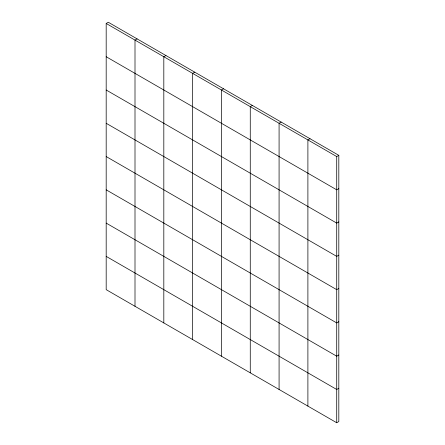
<?xml version="1.0" encoding="UTF-8"?>
<svg xmlns="http://www.w3.org/2000/svg" width="445" height="445" viewBox="0 0 445 445"><rect width="100%" height="100%" fill="white"/><g stroke="black" fill="none" stroke-linecap="round" stroke-linejoin="round"><path stroke-width="0.67" d="M106.183 23.463L108.285 22.25L338.817 155.344L338.817 421.537L336.715 422.75L106.183 289.656L106.183 23.463L336.715 156.557L338.817 155.344M137.105 38.887L135.002 40.1L135.002 306.293M165.918 55.525L163.816 56.738L163.816 322.931M194.732 72.162L192.635 73.375L192.635 339.568M223.551 88.8L221.449 90.012L221.449 356.2M252.365 105.432L250.268 106.644L250.268 372.838M281.184 122.069L279.082 123.282L279.082 389.475M309.998 138.707L307.896 139.919L307.896 406.113M338.817 188.619L336.715 189.831L106.183 56.738M338.817 221.894L336.715 223.106L106.183 90.012M338.817 255.169L336.715 256.381L106.183 123.287M338.817 288.443L336.715 289.656L106.183 156.557M338.817 321.713L336.715 322.925L106.183 189.831M338.817 354.988L336.715 356.2L106.183 223.106M338.817 388.262L336.715 389.475L106.183 256.381M336.715 156.557L336.715 422.75"/></g></svg>
